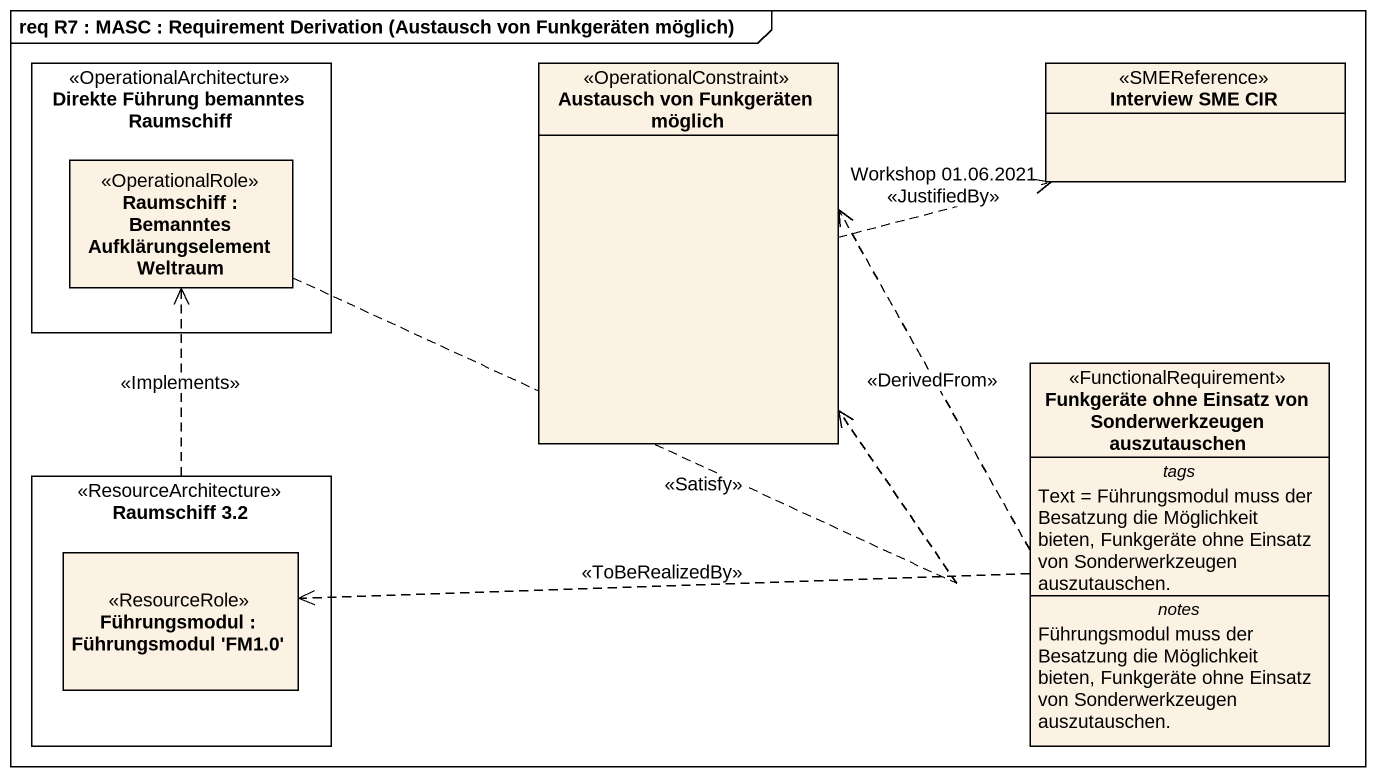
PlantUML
@startuml
mainframe req R7 : MASC : Requirement Derivation (Austausch von Funkgeräten möglich)
allowmixing
hide circle
hide empty members
rectangle "Direkte Führung bemanntes Raumschiff" as Direkte_Führung_bemanntes <<OperationalArchitecture>> {
  rectangle "Raumschiff : Bemanntes Aufklärungselement Weltraum" as Raumschiff <<OperationalRole>>
}
class "Austausch von Funkgeräten möglich" as Austausch_von_Funkgeräten <<OperationalConstraint>>
class "Interview SME CIR" as Interview_SME_CIR <<SMEReference>>
class "Funkgeräte ohne Einsatz von Sonderwerkzeugen auszutauschen" as Funkgeräte_ohne_Einsatz_von <<FunctionalRequirement>> {
  -- tags --
  Text = Führungsmodul muss der Besatzung die Möglichkeit bieten, Funkgeräte ohne Einsatz von Sonderwerkzeugen auszutauschen.
  -- notes --
  Führungsmodul muss der Besatzung die Möglichkeit bieten, Funkgeräte ohne Einsatz von Sonderwerkzeugen auszutauschen.
}
rectangle "Raumschiff 3.2" as Raumschiff_3_2 <<ResourceArchitecture>> {
  rectangle "Führungsmodul : Führungsmodul 'FM1.0'" as Führungsmodul <<ResourceRole>>
}
Austausch_von_Funkgeräten .right.> Interview_SME_CIR : Workshop 01.06.2021\n<<JustifiedBy>>
Raumschiff .right.> Austausch_von_Funkgeräten : <<Satisfy>>
Funkgeräte_ohne_Einsatz_von .up.> Austausch_von_Funkgeräten : <<DerivedFrom>>
Funkgeräte_ohne_Einsatz_von .left.> Führungsmodul : <<ToBeRealizedBy>>
Raumschiff_3_2 .up.> Raumschiff : <<Implements>>
@enduml
